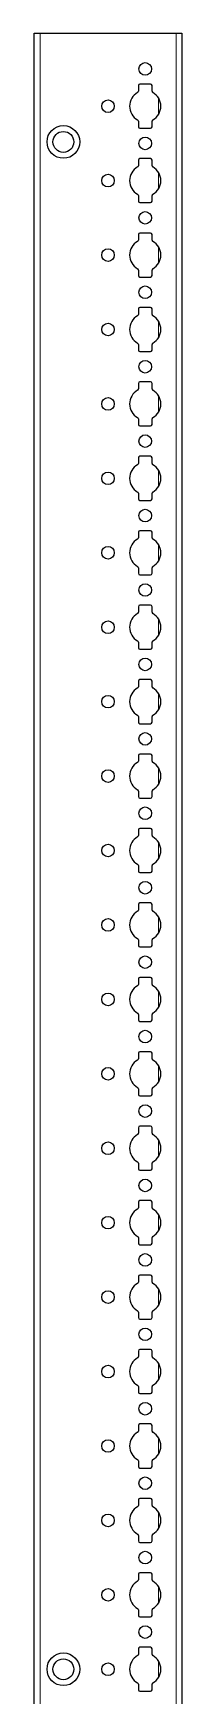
# Model space of a CAD drawing. Header units: millimetres. Extents: x -199 to 2982, y -1847 to 1507.
# Drawn here: x 2383 to 2433, y -311 to 247 of the extents above; entities that cross this region are included whole.
import ezdxf

# ---------------------------------------------------------------- set-up
doc = ezdxf.new("R2010")
doc.units = ezdxf.units.MM

msp = doc.modelspace()

# ---------------------------------------------------------------- linework, layer by layer
at = {"color": 7, "linetype": 'Continuous', "lineweight": 25}
for p, q in [((2382.84, -851.79), (2382.84, 247.21)), ((2382.84, 247.21), (2384.84, 247.21)), ((2384.84, 247.21), (2430.54, 247.21)), ((2430.54, 247.21), (2432.54, 247.21)), ((2432.54, 247.21), (2432.54, -851.79)), ((2417.89, 229.61), (2417.89, 227.73)), ((2421.99, 230.11), (2418.39, 230.11)), ((2422.49, 227.73), (2422.49, 229.61)), ((2417.89, 217.68), (2417.89, 215.81)), ((2418.39, 215.31), (2421.99, 215.31)), ((2422.49, 215.81), (2422.49, 217.68)), ((2417.89, 204.61), (2417.89, 202.73)), ((2421.99, 205.11), (2418.39, 205.11)), ((2422.49, 202.73), (2422.49, 204.61)), ((2417.89, 192.68), (2417.89, 190.81)), ((2418.39, 190.31), (2421.99, 190.31)), ((2422.49, 190.81), (2422.49, 192.68)), ((2417.89, 179.61), (2417.89, 177.73)), ((2421.99, 180.11), (2418.39, 180.11)), ((2422.49, 177.73), (2422.49, 179.61)), ((2417.89, 167.68), (2417.89, 165.81)), ((2422.49, 165.81), (2422.49, 167.68)), ((2418.39, 165.31), (2421.99, 165.31)), ((2417.89, 154.61), (2417.89, 152.73)), ((2421.99, 155.11), (2418.39, 155.11)), ((2422.49, 152.73), (2422.49, 154.61)), ((2417.89, 142.68), (2417.89, 140.81)), ((2418.39, 140.31), (2421.99, 140.31)), ((2422.49, 140.81), (2422.49, 142.68)), ((2417.89, 129.61), (2417.89, 127.73)), ((2421.99, 130.11), (2418.39, 130.11)), ((2422.49, 127.73), (2422.49, 129.61)), ((2417.89, 117.68), (2417.89, 115.81)), ((2422.49, 115.81), (2422.49, 117.68)), ((2418.39, 115.31), (2421.99, 115.31)), ((2417.89, 104.61), (2417.89, 102.73)), ((2421.99, 105.11), (2418.39, 105.11)), ((2422.49, 102.73), (2422.49, 104.61)), ((2417.89, 92.68), (2417.89, 90.81)), ((2418.39, 90.31), (2421.99, 90.31)), ((2422.49, 90.81), (2422.49, 92.68)), ((2417.89, 79.61), (2417.89, 77.73)), ((2421.99, 80.11), (2418.39, 80.11)), ((2422.49, 77.73), (2422.49, 79.61)), ((2417.89, 67.68), (2417.89, 65.81)), ((2422.49, 65.81), (2422.49, 67.68)), ((2418.39, 65.31), (2421.99, 65.31)), ((2417.89, 54.61), (2417.89, 52.73)), ((2421.99, 55.11), (2418.39, 55.11)), ((2422.49, 52.73), (2422.49, 54.61)), ((2417.89, 42.68), (2417.89, 40.81)), ((2418.39, 40.31), (2421.99, 40.31)), ((2422.49, 40.81), (2422.49, 42.68)), ((2417.89, 29.61), (2417.89, 27.73)), ((2421.99, 30.11), (2418.39, 30.11)), ((2422.49, 27.73), (2422.49, 29.61)), ((2417.89, 17.68), (2417.89, 15.81)), ((2422.49, 15.81), (2422.49, 17.68)), ((2418.39, 15.31), (2421.99, 15.31)), ((2417.89, 4.61), (2417.89, 2.73)), ((2421.99, 5.11), (2418.39, 5.11)), ((2422.49, 2.73), (2422.49, 4.61)), ((2417.89, -7.32), (2417.89, -9.19)), ((2418.39, -9.69), (2421.99, -9.69)), ((2422.49, -9.19), (2422.49, -7.32)), ((2417.89, -20.39), (2417.89, -22.27)), ((2421.99, -19.89), (2418.39, -19.89)), ((2422.49, -22.27), (2422.49, -20.39)), ((2417.89, -32.32), (2417.89, -34.19)), ((2422.49, -34.19), (2422.49, -32.32)), ((2418.39, -34.69), (2421.99, -34.69)), ((2417.89, -45.39), (2417.89, -47.27)), ((2421.99, -44.89), (2418.39, -44.89)), ((2422.49, -47.27), (2422.49, -45.39)), ((2417.89, -57.32), (2417.89, -59.19)), ((2418.39, -59.69), (2421.99, -59.69)), ((2422.49, -59.19), (2422.49, -57.32)), ((2417.89, -70.39), (2417.89, -72.27)), ((2421.99, -69.89), (2418.39, -69.89)), ((2422.49, -72.27), (2422.49, -70.39)), ((2417.89, -82.32), (2417.89, -84.19)), ((2422.49, -84.19), (2422.49, -82.32)), ((2418.39, -84.69), (2421.99, -84.69)), ((2421.99, -94.89), (2418.39, -94.89)), ((2417.89, -95.39), (2417.89, -97.27)), ((2422.49, -97.27), (2422.49, -95.39)), ((2417.89, -107.32), (2417.89, -109.19)), ((2418.39, -109.69), (2421.99, -109.69)), ((2422.49, -109.19), (2422.49, -107.32)), ((2417.89, -120.39), (2417.89, -122.27)), ((2421.99, -119.89), (2418.39, -119.89)), ((2422.49, -122.27), (2422.49, -120.39)), ((2417.89, -132.32), (2417.89, -134.19)), ((2422.49, -134.19), (2422.49, -132.32)), ((2418.39, -134.69), (2421.99, -134.69)), ((2421.99, -144.89), (2418.39, -144.89)), ((2417.89, -145.39), (2417.89, -147.27)), ((2422.49, -147.27), (2422.49, -145.39)), ((2417.89, -157.32), (2417.89, -159.19)), ((2418.39, -159.69), (2421.99, -159.69)), ((2422.49, -159.19), (2422.49, -157.32)), ((2417.89, -170.39), (2417.89, -172.27)), ((2421.99, -169.89), (2418.39, -169.89)), ((2422.49, -172.27), (2422.49, -170.39)), ((2417.89, -182.32), (2417.89, -184.19)), ((2422.49, -184.19), (2422.49, -182.32)), ((2418.39, -184.69), (2421.99, -184.69)), ((2417.89, -195.39), (2417.89, -197.27)), ((2421.99, -194.89), (2418.39, -194.89)), ((2422.49, -197.27), (2422.49, -195.39)), ((2417.89, -207.32), (2417.89, -209.19)), ((2418.39, -209.69), (2421.99, -209.69)), ((2422.49, -209.19), (2422.49, -207.32)), ((2417.89, -220.39), (2417.89, -222.27)), ((2421.99, -219.89), (2418.39, -219.89)), ((2422.49, -222.27), (2422.49, -220.39)), ((2417.89, -232.32), (2417.89, -234.19)), ((2422.49, -234.19), (2422.49, -232.32)), ((2418.39, -234.69), (2421.99, -234.69)), ((2417.89, -245.39), (2417.89, -247.27)), ((2421.99, -244.89), (2418.39, -244.89)), ((2422.49, -247.27), (2422.49, -245.39)), ((2417.89, -257.32), (2417.89, -259.19)), ((2418.39, -259.69), (2421.99, -259.69)), ((2422.49, -259.19), (2422.49, -257.32)), ((2417.89, -270.39), (2417.89, -272.27)), ((2421.99, -269.89), (2418.39, -269.89)), ((2422.49, -272.27), (2422.49, -270.39)), ((2417.89, -282.32), (2417.89, -284.19)), ((2418.39, -284.69), (2421.99, -284.69)), ((2422.49, -284.19), (2422.49, -282.32)), ((2417.89, -295.39), (2417.89, -297.27)), ((2421.99, -294.89), (2418.39, -294.89)), ((2422.49, -297.27), (2422.49, -295.39)), ((2417.89, -307.32), (2417.89, -309.19)), ((2418.39, -309.69), (2421.99, -309.69)), ((2422.49, -309.19), (2422.49, -307.32))]:
    msp.add_line(p, q, dxfattribs=at)
at = {"color": 8, "linetype": 'Continuous', "lineweight": 18}
for p, q in [((2384.84, 247.21), (2384.84, -851.79)), ((2430.54, -851.79), (2430.54, 247.21)), ((2424.69, 220), (2424.69, 225.41)), ((2424.69, 195), (2424.69, 200.41)), ((2424.69, 170), (2424.69, 175.41)), ((2424.69, 145), (2424.69, 150.41)), ((2424.69, 120), (2424.69, 125.41)), ((2424.69, 95), (2424.69, 100.41)), ((2424.69, 70), (2424.69, 75.41)), ((2424.69, 45), (2424.69, 50.41)), ((2424.69, 20), (2424.69, 25.41)), ((2424.69, -5), (2424.69, 0.41)), ((2424.69, -30), (2424.69, -24.59)), ((2424.69, -55), (2424.69, -49.59)), ((2424.69, -80), (2424.69, -74.59)), ((2424.69, -105), (2424.69, -99.59)), ((2424.69, -130), (2424.69, -124.59)), ((2424.69, -155), (2424.69, -149.59)), ((2424.69, -180), (2424.69, -174.59)), ((2424.69, -205), (2424.69, -199.59)), ((2424.69, -230), (2424.69, -224.59)), ((2424.69, -255), (2424.69, -249.59)), ((2424.69, -280), (2424.69, -274.59)), ((2424.69, -305), (2424.69, -299.59))]:
    msp.add_line(p, q, dxfattribs=at)
at = {"color": 7, "linetype": 'Continuous', "lineweight": 25}
for centre, radius in [((2420.19, 235.21), 2.12), ((2407.69, 222.71), 2.12), ((2392.69, 210.71), 5.5), ((2392.69, 210.71), 3.5), ((2420.19, 210.21), 2.12), ((2407.69, 197.71), 2.12), ((2420.19, 185.21), 2.12), ((2407.69, 172.71), 2.12), ((2420.19, 160.21), 2.12), ((2407.69, 147.71), 2.12), ((2420.19, 135.21), 2.12), ((2407.69, 122.71), 2.12), ((2420.19, 110.21), 2.12), ((2407.69, 97.71), 2.12), ((2420.19, 85.21), 2.12), ((2407.69, 72.71), 2.12), ((2420.19, 60.21), 2.12), ((2407.69, 47.71), 2.12), ((2420.19, 35.21), 2.12), ((2407.69, 22.71), 2.12), ((2420.19, 10.21), 2.12), ((2407.69, -2.29), 2.12), ((2420.19, -14.79), 2.12), ((2407.69, -27.29), 2.12), ((2420.19, -39.79), 2.12), ((2407.69, -52.29), 2.12), ((2420.19, -64.79), 2.12), ((2407.69, -77.29), 2.12), ((2420.19, -89.79), 2.12), ((2407.69, -102.29), 2.12), ((2420.19, -114.79), 2.12), ((2407.69, -127.29), 2.12), ((2420.19, -139.79), 2.12), ((2407.69, -152.29), 2.12), ((2420.19, -164.79), 2.12), ((2407.69, -177.29), 2.12), ((2420.19, -189.79), 2.12), ((2407.69, -202.29), 2.12), ((2420.19, -214.79), 2.12), ((2407.69, -227.29), 2.12), ((2420.19, -239.79), 2.12), ((2407.69, -252.29), 2.12), ((2420.19, -264.79), 2.12), ((2407.69, -277.29), 2.12), ((2420.19, -289.79), 2.12), ((2392.69, -302.29), 5.5), ((2392.69, -302.29), 3.5), ((2407.69, -302.29), 2.12)]:
    msp.add_circle(centre, radius, dxfattribs=at)
for centre, radius, start, end in [((2418.39, 229.61), 0.5, 90, 180), ((2421.99, 229.61), 0.5, 0, 90), ((2420.19, 222.71), 5.25, 119.1407, 240.8593), ((2417.39, 227.73), 0.5, 299.1407, 0), ((2422.99, 227.73), 0.5, 180, 240.8593), ((2420.19, 222.71), 5.25, 299.1407, 60.8593), ((2417.39, 217.68), 0.5, 0, 60.8593), ((2422.99, 217.68), 0.5, 119.1407, 180), ((2418.39, 215.81), 0.5, 180, 270), ((2421.99, 215.81), 0.5, 270, 0), ((2420.19, 197.71), 5.25, 119.1407, 240.8593), ((2417.39, 202.73), 0.5, 299.1407, 0), ((2418.39, 204.61), 0.5, 90, 180), ((2421.99, 204.61), 0.5, 0, 90), ((2422.99, 202.73), 0.5, 180, 240.8593), ((2420.19, 197.71), 5.25, 299.1407, 60.8593), ((2417.39, 192.68), 0.5, 0, 60.8593), ((2418.39, 190.81), 0.5, 180, 270), ((2421.99, 190.81), 0.5, 270, 0), ((2422.99, 192.68), 0.5, 119.1407, 180), ((2418.39, 179.61), 0.5, 90, 180), ((2421.99, 179.61), 0.5, 360, 90), ((2420.19, 172.71), 5.25, 119.1407, 240.8593), ((2417.39, 177.73), 0.5, 299.1407, 0), ((2422.99, 177.73), 0.5, 180, 240.8593), ((2420.19, 172.71), 5.25, 299.1407, 60.8593), ((2417.39, 167.68), 0.5, 0, 60.8593), ((2422.99, 167.68), 0.5, 119.1407, 180), ((2418.39, 165.81), 0.5, 180, 270), ((2421.99, 165.81), 0.5, 270, 0), ((2420.19, 147.71), 5.25, 119.1407, 240.8593), ((2417.39, 152.73), 0.5, 299.1407, 0), ((2418.39, 154.61), 0.5, 90, 180), ((2421.99, 154.61), 0.5, 360, 90), ((2422.99, 152.73), 0.5, 180, 240.8593), ((2420.19, 147.71), 5.25, 299.1407, 60.8593), ((2417.39, 142.68), 0.5, 0, 60.8593), ((2418.39, 140.81), 0.5, 180, 270), ((2421.99, 140.81), 0.5, 270, 0), ((2422.99, 142.68), 0.5, 119.1407, 180), ((2418.39, 129.61), 0.5, 90, 180), ((2421.99, 129.61), 0.5, 0, 90), ((2420.19, 122.71), 5.25, 119.1407, 240.8593), ((2417.39, 127.73), 0.5, 299.1407, 0), ((2422.99, 127.73), 0.5, 180, 240.8593), ((2420.19, 122.71), 5.25, 299.1407, 60.8593), ((2417.39, 117.68), 0.5, 0, 60.8593), ((2422.99, 117.68), 0.5, 119.1407, 180), ((2418.39, 115.81), 0.5, 180, 270), ((2421.99, 115.81), 0.5, 270, 0), ((2420.19, 97.71), 5.25, 119.1407, 240.8593), ((2417.39, 102.73), 0.5, 299.1407, 0), ((2418.39, 104.61), 0.5, 90, 180), ((2421.99, 104.61), 0.5, 0, 90), ((2422.99, 102.73), 0.5, 180, 240.8593), ((2420.19, 97.71), 5.25, 299.1407, 60.8593), ((2417.39, 92.68), 0.5, 0, 60.8593), ((2418.39, 90.81), 0.5, 180, 270), ((2421.99, 90.81), 0.5, 270, 0), ((2422.99, 92.68), 0.5, 119.1407, 180), ((2418.39, 79.61), 0.5, 90, 180), ((2421.99, 79.61), 0.5, 0, 90), ((2420.19, 72.71), 5.25, 119.1407, 240.8593), ((2417.39, 77.73), 0.5, 299.1407, 0), ((2422.99, 77.73), 0.5, 180, 240.8593), ((2420.19, 72.71), 5.25, 299.1407, 60.8593), ((2417.39, 67.68), 0.5, 0, 60.8593), ((2422.99, 67.68), 0.5, 119.1407, 180), ((2418.39, 65.81), 0.5, 180, 270), ((2421.99, 65.81), 0.5, 270, 0), ((2420.19, 47.71), 5.25, 119.1407, 240.8593), ((2417.39, 52.73), 0.5, 299.1407, 0), ((2418.39, 54.61), 0.5, 90, 180), ((2421.99, 54.61), 0.5, 0, 90), ((2422.99, 52.73), 0.5, 180, 240.8593), ((2420.19, 47.71), 5.25, 299.1407, 60.8593), ((2417.39, 42.68), 0.5, 0, 60.8593), ((2418.39, 40.81), 0.5, 180, 270), ((2421.99, 40.81), 0.5, 270, 0), ((2422.99, 42.68), 0.5, 119.1407, 180), ((2418.39, 29.61), 0.5, 90, 180), ((2421.99, 29.61), 0.5, 0, 90), ((2420.19, 22.71), 5.25, 119.1407, 240.8593), ((2417.39, 27.73), 0.5, 299.1407, 0), ((2422.99, 27.73), 0.5, 180, 240.8593), ((2420.19, 22.71), 5.25, 299.1407, 60.8593), ((2417.39, 17.68), 0.5, 0, 60.8593), ((2422.99, 17.68), 0.5, 119.1407, 180), ((2418.39, 15.81), 0.5, 180, 270), ((2421.99, 15.81), 0.5, 270, 0), ((2420.19, -2.29), 5.25, 119.1407, 240.8593), ((2417.39, 2.73), 0.5, 299.1407, 0), ((2418.39, 4.61), 0.5, 90, 180), ((2421.99, 4.61), 0.5, 0, 90), ((2422.99, 2.73), 0.5, 180, 240.8593), ((2420.19, -2.29), 5.25, 299.1407, 60.8593), ((2417.39, -7.32), 0.5, 0, 60.8593), ((2418.39, -9.19), 0.5, 180, 270), ((2421.99, -9.19), 0.5, 270, 0), ((2422.99, -7.32), 0.5, 119.1407, 180), ((2417.39, -22.27), 0.5, 299.1407, 0), ((2418.39, -20.39), 0.5, 90, 180), ((2421.99, -20.39), 0.5, 0, 90), ((2422.99, -22.27), 0.5, 180, 240.8593), ((2420.19, -27.29), 5.25, 119.1407, 240.8593), ((2420.19, -27.29), 5.25, 299.1407, 60.8593), ((2417.39, -32.32), 0.5, 0, 60.8593), ((2422.99, -32.32), 0.5, 119.1407, 180), ((2418.39, -34.19), 0.5, 180, 270), ((2421.99, -34.19), 0.5, 270, 0), ((2420.19, -52.29), 5.25, 119.1407, 240.8593), ((2417.39, -47.27), 0.5, 299.1407, 0), ((2418.39, -45.39), 0.5, 90, 180), ((2421.99, -45.39), 0.5, 0, 90), ((2422.99, -47.27), 0.5, 180, 240.8593), ((2420.19, -52.29), 5.25, 299.1407, 60.8593), ((2417.39, -57.32), 0.5, 0, 60.8593), ((2418.39, -59.19), 0.5, 180, 270), ((2421.99, -59.19), 0.5, 270, 0), ((2422.99, -57.32), 0.5, 119.1407, 180), ((2417.39, -72.27), 0.5, 299.1407, 0), ((2418.39, -70.39), 0.5, 90, 180), ((2421.99, -70.39), 0.5, 0, 90), ((2422.99, -72.27), 0.5, 180, 240.8593), ((2420.19, -77.29), 5.25, 119.1407, 240.8593), ((2420.19, -77.29), 5.25, 299.1407, 60.8593), ((2417.39, -82.32), 0.5, 0, 60.8593), ((2422.99, -82.32), 0.5, 119.1407, 180), ((2418.39, -84.19), 0.5, 180, 270), ((2421.99, -84.19), 0.5, 270, 0), ((2418.39, -95.39), 0.5, 90, 180), ((2421.99, -95.39), 0.5, 0, 90), ((2420.19, -102.29), 5.25, 119.1407, 240.8593), ((2417.39, -97.27), 0.5, 299.1407, 0), ((2422.99, -97.27), 0.5, 180, 240.8593), ((2420.19, -102.29), 5.25, 299.1407, 60.8593), ((2417.39, -107.32), 0.5, 0, 60.8593), ((2418.39, -109.19), 0.5, 180, 270), ((2421.99, -109.19), 0.5, 270, 0), ((2422.99, -107.32), 0.5, 119.1407, 180), ((2420.19, -127.29), 5.25, 119.1407, 240.8593), ((2417.39, -122.27), 0.5, 299.1407, 0), ((2418.39, -120.39), 0.5, 90, 180), ((2421.99, -120.39), 0.5, 0, 90), ((2422.99, -122.27), 0.5, 180, 240.8593), ((2420.19, -127.29), 5.25, 299.1407, 60.8593), ((2417.39, -132.32), 0.5, 0, 60.8593), ((2422.99, -132.32), 0.5, 119.1407, 180), ((2418.39, -134.19), 0.5, 180, 270), ((2421.99, -134.19), 0.5, 270, 0), ((2418.39, -145.39), 0.5, 90, 180), ((2421.99, -145.39), 0.5, 0, 90), ((2420.19, -152.29), 5.25, 119.1407, 240.8593), ((2417.39, -147.27), 0.5, 299.1407, 0), ((2422.99, -147.27), 0.5, 180, 240.8593), ((2420.19, -152.29), 5.25, 299.1407, 60.8593), ((2417.39, -157.32), 0.5, 0, 60.8593), ((2418.39, -159.19), 0.5, 180, 270), ((2421.99, -159.19), 0.5, 270, 0), ((2422.99, -157.32), 0.5, 119.1407, 180), ((2420.19, -177.29), 5.25, 119.1407, 240.8593), ((2417.39, -172.27), 0.5, 299.1407, 0), ((2418.39, -170.39), 0.5, 90, 180), ((2421.99, -170.39), 0.5, 0, 90), ((2422.99, -172.27), 0.5, 180, 240.8593), ((2420.19, -177.29), 5.25, 299.1407, 60.8593), ((2417.39, -182.32), 0.5, 0, 60.8593), ((2418.39, -184.19), 0.5, 180, 270), ((2421.99, -184.19), 0.5, 270, 0), ((2422.99, -182.32), 0.5, 119.1407, 180), ((2418.39, -195.39), 0.5, 90, 180), ((2421.99, -195.39), 0.5, 0, 90), ((2420.19, -202.29), 5.25, 119.1407, 240.8593), ((2417.39, -197.27), 0.5, 299.1407, 0), ((2422.99, -197.27), 0.5, 180, 240.8593), ((2420.19, -202.29), 5.25, 299.1407, 60.8593), ((2417.39, -207.32), 0.5, 0, 60.8593), ((2418.39, -209.19), 0.5, 180, 270), ((2421.99, -209.19), 0.5, 270, 0), ((2422.99, -207.32), 0.5, 119.1407, 180), ((2420.19, -227.29), 5.25, 119.1407, 240.8593), ((2417.39, -222.27), 0.5, 299.1407, 0), ((2418.39, -220.39), 0.5, 90, 180), ((2421.99, -220.39), 0.5, 0, 90), ((2422.99, -222.27), 0.5, 180, 240.8593), ((2420.19, -227.29), 5.25, 299.1407, 60.8593), ((2417.39, -232.32), 0.5, 0, 60.8593), ((2418.39, -234.19), 0.5, 180, 270), ((2421.99, -234.19), 0.5, 270, 0), ((2422.99, -232.32), 0.5, 119.1407, 180), ((2418.39, -245.39), 0.5, 90, 180), ((2421.99, -245.39), 0.5, 0, 90), ((2420.19, -252.29), 5.25, 119.1407, 240.8593), ((2417.39, -247.27), 0.5, 299.1407, 0), ((2422.99, -247.27), 0.5, 180, 240.8593), ((2420.19, -252.29), 5.25, 299.1407, 60.8593), ((2417.39, -257.32), 0.5, 0, 60.8593), ((2418.39, -259.19), 0.5, 180, 270), ((2421.99, -259.19), 0.5, 270, 0), ((2422.99, -257.32), 0.5, 119.1407, 180), ((2420.19, -277.29), 5.25, 119.1407, 240.8593), ((2417.39, -272.27), 0.5, 299.1407, 0), ((2418.39, -270.39), 0.5, 90, 180), ((2421.99, -270.39), 0.5, 0, 90), ((2422.99, -272.27), 0.5, 180, 240.8593), ((2420.19, -277.29), 5.25, 299.1407, 60.8593), ((2417.39, -282.32), 0.5, 0, 60.8593), ((2418.39, -284.19), 0.5, 180, 270), ((2421.99, -284.19), 0.5, 270, 0), ((2422.99, -282.32), 0.5, 119.1407, 180), ((2418.39, -295.39), 0.5, 90, 180), ((2421.99, -295.39), 0.5, 0, 90), ((2420.19, -302.29), 5.25, 119.1407, 240.8593), ((2417.39, -297.27), 0.5, 299.1407, 0), ((2422.99, -297.27), 0.5, 180, 240.8593), ((2420.19, -302.29), 5.25, 299.1407, 60.8593), ((2417.39, -307.32), 0.5, 0, 60.8593), ((2422.99, -307.32), 0.5, 119.1407, 180), ((2418.39, -309.19), 0.5, 180, 270), ((2421.99, -309.19), 0.5, 270, 0)]:
    msp.add_arc(centre, radius, start, end, dxfattribs=at)

doc.saveas('drawing.dxf')
